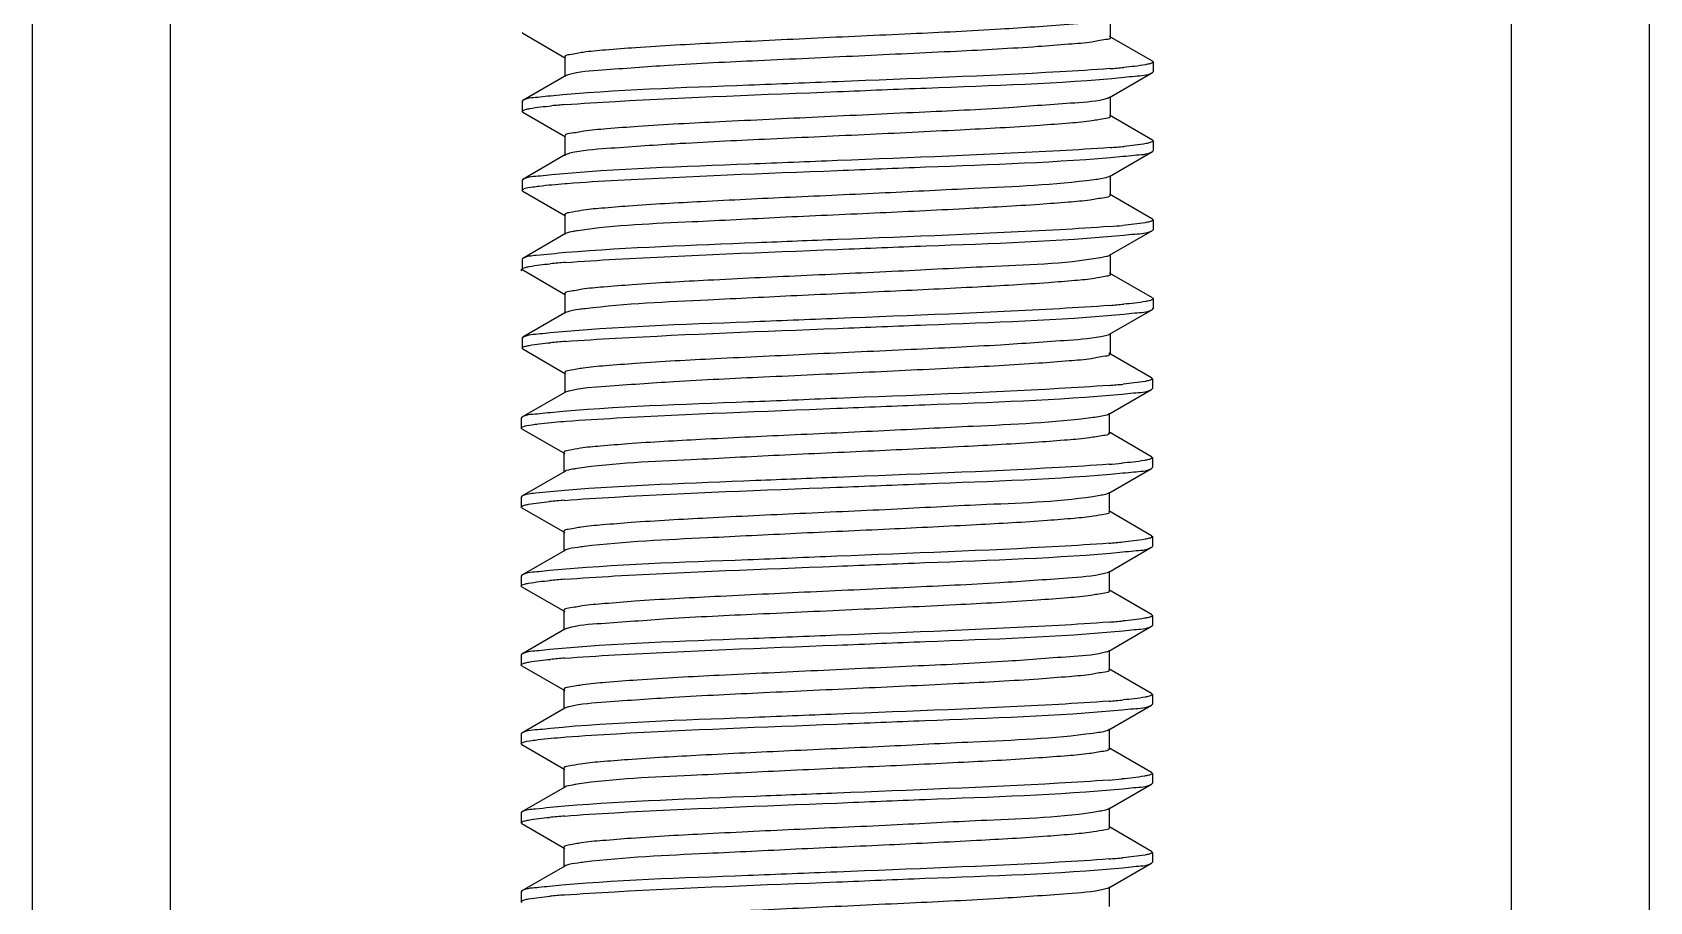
# Model space of a CAD drawing. Extents: x -1396510 to 1250330, y -1892470 to 1623980.
# Drawn here: x -1160499.3 to -1160304.2, y -61836.6 to -61731.7 of the extents above; entities that cross this region are included whole.
import ezdxf

# ---------------------------------------------------------------- set-up
doc = ezdxf.new("R2010")
doc.units = 0
doc.header["$LTSCALE"] = 1000
doc.header["$MEASUREMENT"] = 0

msp = doc.modelspace()

# ---------------------------------------------------------------- linework, layer by layer
at = {"linetype": 'Continuous'}
for p, q in [((-1160499.34, -63130.51), (-1160499.34, -61616.54)), ((-1160304.19, -61890.08), (-1160304.19, -61664.71)), ((-1160482.68, -62918.5), (-1160482.68, -61686.9)), ((-1160320.85, -61890.08), (-1160320.85, -61687.16)), ((-1160369.24, -61732.32), (-1160369.24, -61729.94)), ((-1160440.15, -61731.83), (-1160440.24, -61731.72)), ((-1160440.15, -61731.83), (-1160434.99, -61734.82)), ((-1160364.18, -61735.19), (-1160369.35, -61732.2)), ((-1160435.09, -61734.7), (-1160435.09, -61737.08)), ((-1160364.18, -61735.19), (-1160364.09, -61735.29)), ((-1160364.09, -61735.29), (-1160364.09, -61736.48)), ((-1160434.99, -61736.96), (-1160440.15, -61739.95)), ((-1160369.35, -61739.58), (-1160364.18, -61736.58)), ((-1160364.18, -61736.58), (-1160364.09, -61736.48)), ((-1160440.15, -61739.95), (-1160440.24, -61740.05)), ((-1160440.24, -61740.05), (-1160440.24, -61741.24)), ((-1160369.35, -61739.58), (-1160369.53, -61739.66)), ((-1160369.24, -61741.84), (-1160369.24, -61739.46)), ((-1160440.15, -61741.34), (-1160440.24, -61741.24)), ((-1160440.15, -61741.34), (-1160434.99, -61744.34)), ((-1160364.18, -61744.71), (-1160369.35, -61741.71)), ((-1160435.09, -61744.22), (-1160435.09, -61746.6)), ((-1160364.18, -61744.71), (-1160364.09, -61744.81)), ((-1160364.09, -61744.81), (-1160364.09, -61746)), ((-1160434.99, -61746.47), (-1160440.15, -61749.47)), ((-1160369.35, -61749.1), (-1160364.18, -61746.1)), ((-1160364.18, -61746.1), (-1160364.09, -61746)), ((-1160369.24, -61751.35), (-1160369.24, -61748.97)), ((-1160440.15, -61749.47), (-1160440.24, -61749.57)), ((-1160440.24, -61749.57), (-1160440.24, -61750.76)), ((-1160440.15, -61750.86), (-1160440.24, -61750.76)), ((-1160440.15, -61750.86), (-1160434.99, -61753.86)), ((-1160435.09, -61749.96), (-1160434.82, -61749.94)), ((-1160364.18, -61754.23), (-1160369.35, -61751.23)), ((-1160435.09, -61753.73), (-1160435.09, -61756.11)), ((-1160364.18, -61754.23), (-1160364.09, -61754.33)), ((-1160364.09, -61754.33), (-1160364.09, -61755.52)), ((-1160434.99, -61755.99), (-1160440.15, -61758.99)), ((-1160369.35, -61758.61), (-1160364.18, -61755.62)), ((-1160364.18, -61755.62), (-1160364.09, -61755.52)), ((-1160369.24, -61760.87), (-1160369.24, -61758.49)), ((-1160440.26, -61760.5), (-1160440.35, -61760.4)), ((-1160440.15, -61758.99), (-1160440.24, -61759.09)), ((-1160440.24, -61759.09), (-1160440.24, -61760.28)), ((-1160440.15, -61760.38), (-1160440.24, -61760.28)), ((-1160440.15, -61760.38), (-1160434.99, -61763.37)), ((-1160364.18, -61763.74), (-1160369.35, -61760.75)), ((-1160435.09, -61763.25), (-1160435.09, -61765.63)), ((-1160364.18, -61763.74), (-1160364.09, -61763.85)), ((-1160364.09, -61763.85), (-1160364.09, -61765.04)), ((-1160434.99, -61765.51), (-1160440.15, -61768.5)), ((-1160434.84, -61765.45), (-1160434.99, -61765.51)), ((-1160369.35, -61768.13), (-1160364.18, -61765.14)), ((-1160364.18, -61765.14), (-1160364.09, -61765.04)), ((-1160369.24, -61770.39), (-1160369.24, -61768.01)), ((-1160440.15, -61768.5), (-1160440.24, -61768.61)), ((-1160440.24, -61768.61), (-1160440.24, -61769.8)), ((-1160440.15, -61769.9), (-1160440.24, -61769.8)), ((-1160440.15, -61769.9), (-1160434.99, -61772.89)), ((-1160364.28, -61773.38), (-1160369.45, -61770.39)), ((-1160435.09, -61772.77), (-1160435.09, -61775.15)), ((-1160364.28, -61773.38), (-1160364.19, -61773.49)), ((-1160364.19, -61773.49), (-1160364.19, -61774.68)), ((-1160435.09, -61775.15), (-1160440.26, -61778.14)), ((-1160369.45, -61777.77), (-1160364.28, -61774.78)), ((-1160364.28, -61774.78), (-1160364.19, -61774.68)), ((-1160440.26, -61778.14), (-1160440.35, -61778.25)), ((-1160440.35, -61778.25), (-1160440.35, -61779.44)), ((-1160369.35, -61780.03), (-1160369.35, -61777.65)), ((-1160440.26, -61779.54), (-1160440.35, -61779.44)), ((-1160440.26, -61779.54), (-1160435.09, -61782.53)), ((-1160435.19, -61778.64), (-1160434.92, -61778.62)), ((-1160364.28, -61782.9), (-1160369.45, -61779.91)), ((-1160435.2, -61782.41), (-1160435.2, -61784.79)), ((-1160364.28, -61782.9), (-1160364.19, -61783.01)), ((-1160364.19, -61783.01), (-1160364.19, -61784.2)), ((-1160435.09, -61784.67), (-1160440.26, -61787.66)), ((-1160369.45, -61787.29), (-1160364.28, -61784.3)), ((-1160364.28, -61784.3), (-1160364.19, -61784.2)), ((-1160440.26, -61787.66), (-1160440.35, -61787.77)), ((-1160440.35, -61787.77), (-1160440.35, -61788.96)), ((-1160369.35, -61789.55), (-1160369.35, -61787.17)), ((-1160440.26, -61789.06), (-1160440.35, -61788.96)), ((-1160440.26, -61789.06), (-1160435.09, -61792.05)), ((-1160364.28, -61792.42), (-1160369.45, -61789.43)), ((-1160435.2, -61791.93), (-1160435.2, -61794.31)), ((-1160369.45, -61796.81), (-1160364.28, -61793.82)), ((-1160364.28, -61792.42), (-1160364.19, -61792.53)), ((-1160364.28, -61793.82), (-1160364.19, -61793.72)), ((-1160364.19, -61792.53), (-1160364.19, -61793.72)), ((-1160435.09, -61794.19), (-1160440.26, -61797.18)), ((-1160434.95, -61794.13), (-1160435.09, -61794.19)), ((-1160440.26, -61797.18), (-1160440.35, -61797.29)), ((-1160440.35, -61797.29), (-1160440.35, -61798.48)), ((-1160369.35, -61799.07), (-1160369.35, -61796.69)), ((-1160440.26, -61798.58), (-1160440.35, -61798.48)), ((-1160440.26, -61798.58), (-1160435.09, -61801.57)), ((-1160364.28, -61801.94), (-1160369.45, -61798.95)), ((-1160435.2, -61801.45), (-1160435.2, -61803.83)), ((-1160369.45, -61806.33), (-1160364.28, -61803.34)), ((-1160364.28, -61801.94), (-1160364.19, -61802.05)), ((-1160364.28, -61803.34), (-1160364.19, -61803.24)), ((-1160364.19, -61802.05), (-1160364.19, -61803.24)), ((-1160435.09, -61803.71), (-1160440.26, -61806.7)), ((-1160440.26, -61806.7), (-1160440.35, -61806.81)), ((-1160440.35, -61806.81), (-1160440.35, -61808)), ((-1160369.45, -61806.33), (-1160369.64, -61806.41)), ((-1160369.35, -61808.59), (-1160369.35, -61806.21)), ((-1160440.26, -61808.1), (-1160440.35, -61808)), ((-1160440.26, -61808.1), (-1160435.09, -61811.09)), ((-1160364.28, -61811.46), (-1160369.45, -61808.47)), ((-1160435.2, -61810.97), (-1160435.2, -61813.35)), ((-1160435.09, -61813.23), (-1160440.26, -61816.22)), ((-1160369.45, -61815.85), (-1160364.28, -61812.86)), ((-1160364.28, -61811.46), (-1160364.19, -61811.57)), ((-1160364.28, -61812.86), (-1160364.19, -61812.76)), ((-1160364.19, -61811.57), (-1160364.19, -61812.76)), ((-1160440.26, -61816.22), (-1160440.35, -61816.33)), ((-1160440.35, -61816.33), (-1160440.35, -61817.52)), ((-1160435.19, -61816.72), (-1160434.92, -61816.7)), ((-1160369.35, -61818.11), (-1160369.35, -61815.73)), ((-1160440.26, -61817.62), (-1160440.35, -61817.52)), ((-1160440.26, -61817.62), (-1160435.09, -61820.61)), ((-1160364.28, -61820.98), (-1160369.45, -61817.99)), ((-1160435.2, -61820.49), (-1160435.2, -61822.87)), ((-1160364.28, -61820.98), (-1160364.19, -61821.09)), ((-1160364.19, -61821.09), (-1160364.19, -61822.28)), ((-1160435.09, -61822.75), (-1160440.26, -61825.74)), ((-1160369.45, -61825.37), (-1160364.28, -61822.38)), ((-1160364.28, -61822.38), (-1160364.19, -61822.28)), ((-1160440.26, -61825.74), (-1160440.35, -61825.85)), ((-1160440.35, -61825.85), (-1160440.35, -61827.04)), ((-1160440.26, -61827.14), (-1160440.35, -61827.04)), ((-1160369.35, -61827.63), (-1160369.35, -61825.25)), ((-1160440.26, -61827.14), (-1160435.09, -61830.13)), ((-1160364.28, -61830.5), (-1160369.45, -61827.51)), ((-1160435.2, -61830.01), (-1160435.2, -61832.39)), ((-1160364.28, -61830.5), (-1160364.19, -61830.61)), ((-1160364.19, -61830.61), (-1160364.19, -61831.8)), ((-1160435.09, -61832.27), (-1160440.26, -61835.26)), ((-1160434.95, -61832.2), (-1160435.09, -61832.27)), ((-1160369.45, -61834.89), (-1160364.28, -61831.9)), ((-1160364.28, -61831.9), (-1160364.19, -61831.8)), ((-1160369.35, -61837.15), (-1160369.35, -61834.77)), ((-1160440.26, -61835.26), (-1160440.35, -61835.37)), ((-1160440.35, -61835.37), (-1160440.35, -61836.56)), ((-1160440.26, -61836.66), (-1160440.35, -61836.56))]:
    msp.add_line(p, q, dxfattribs=at)
for centre, radius, start, end in [((-1160377.72, -61628.19), 108.23, 274.4571, 275.3372), ((-1160426.65, -61847.84), 107.73, 94.4567, 95.35), ((-1160370.25, -61737.58), 2.2, 287.9093, 289.044), ((-1160433.29, -61751.27), 5.11, 103.4604, 104.3304), ((-1160377.6, -61639.14), 106.8, 274.4562, 275.3759), ((-1160377.92, -61644.88), 110.59, 274.4593, 275.2731), ((-1160426.93, -61863.6), 104.44, 94.4466, 95.4488), ((-1160377.7, -61656.99), 107.98, 274.4571, 275.3429), ((-1160426.86, -61873.89), 105.21, 94.4523, 95.4224), ((-1160377.71, -61667.82), 106.8, 274.4562, 275.3759), ((-1160433.39, -61779.95), 5.11, 103.4604, 104.3304), ((-1160378.02, -61673.56), 110.59, 274.4593, 275.2731), ((-1160427.03, -61892.28), 104.44, 94.4466, 95.4488), ((-1160377.81, -61685.67), 107.98, 274.4571, 275.3429), ((-1160426.97, -61902.57), 105.21, 94.4523, 95.4224), ((-1160377.83, -61694.94), 108.23, 274.4571, 275.3372), ((-1160426.76, -61914.6), 107.73, 94.4567, 95.35), ((-1160370.36, -61804.33), 2.2, 287.9093, 289.044), ((-1160433.39, -61818.03), 5.11, 103.4604, 104.3304), ((-1160377.71, -61705.9), 106.8, 274.4562, 275.3759), ((-1160378.02, -61711.64), 110.59, 274.4593, 275.2731), ((-1160427.03, -61930.36), 104.44, 94.4466, 95.4488), ((-1160377.81, -61723.75), 107.98, 274.4571, 275.3429), ((-1160426.97, -61940.65), 105.21, 94.4523, 95.4224)]:
    msp.add_arc(centre, radius, start, end, dxfattribs=at)
for points, knots in [([(-1160369.86, -61730.23), (-1160371.31, -61730.58), (-1160375.56, -61730.87), (-1160383.38, -61731.44), (-1160393.73, -61731.92), (-1160405.22, -61732.45), (-1160416.27, -61732.98), (-1160424.61, -61733.42), (-1160429.83, -61733.83), (-1160432.66, -61734.05), (-1160434, -61734.36), (-1160435.09, -61734.49), (-1160435.09, -61734.7)], [0, 0, 0, 0, 0.068576, 0.194029, 0.359725, 0.543506, 0.720761, 0.867753, 0.923531, 0.964877, 0.99049, 1, 1, 1, 1]), ([(-1160369.24, -61732.32), (-1160369.24, -61732.53), (-1160370.36, -61732.66), (-1160371.74, -61732.97), (-1160374.64, -61733.19), (-1160379.98, -61733.61), (-1160388.5, -61734.06), (-1160399.73, -61734.58), (-1160411.32, -61735.13), (-1160421.67, -61735.6), (-1160429.28, -61736.21), (-1160433.38, -61736.45), (-1160434.7, -61736.84)], [0, 0, 0, 0, 0.009703, 0.035887, 0.07813, 0.135078, 0.284815, 0.464601, 0.649729, 0.81476, 0.937049, 1, 1, 1, 1]), ([(-1160364.09, -61735.29), (-1160364.09, -61735.34), (-1160364.27, -61735.45), (-1160364.42, -61735.49), (-1160364.53, -61735.52)], [0, 0, 0, 0, 0.314295, 1, 1, 1, 1]), ([(-1160434.7, -61736.84), (-1160434.75, -61736.86), (-1160434.85, -61736.89), (-1160434.95, -61736.93), (-1160434.99, -61736.96)], [0, 0, 0, 0, 0.569522, 1, 1, 1, 1]), ([(-1160369.31, -61736.09), (-1160371.33, -61736.25), (-1160382.27, -61736.91), (-1160393.23, -61737.32), (-1160402.17, -61737.67)], [0, 0, 0, 0, 0.184553, 1, 1, 1, 1]), ([(-1160402.17, -61738.86), (-1160398.6, -61738.72), (-1160387.08, -61738.23), (-1160375.53, -61737.89), (-1160367.6, -61737.14)], [0, 0, 0, 0, 0.309073, 1, 1, 1, 1]), ([(-1160364.53, -61735.52), (-1160364.69, -61735.56), (-1160365.73, -61735.77), (-1160366.78, -61735.87), (-1160367.65, -61735.95)], [0, 0, 0, 0, 0.163341, 1, 1, 1, 1]), ([(-1160367.6, -61737.14), (-1160367.16, -61737.09), (-1160366.03, -61736.94), (-1160364.8, -61736.94), (-1160364.18, -61736.58)], [0, 0, 0, 0, 0.379133, 1, 1, 1, 1]), ([(-1160402.17, -61737.67), (-1160405.74, -61737.81), (-1160417.29, -61738.31), (-1160428.86, -61738.64), (-1160436.81, -61739.4)], [0, 0, 0, 0, 0.309586, 1, 1, 1, 1]), ([(-1160435.03, -61740.44), (-1160433.01, -61740.28), (-1160422.06, -61739.62), (-1160411.1, -61739.22), (-1160402.17, -61738.86)], [0, 0, 0, 0, 0.184541, 1, 1, 1, 1]), ([(-1160440.24, -61741.24), (-1160440.24, -61741.19), (-1160440.07, -61741.08), (-1160439.93, -61741.04), (-1160439.82, -61741.01)], [0, 0, 0, 0, 0.315177, 1, 1, 1, 1]), ([(-1160436.81, -61739.4), (-1160437.23, -61739.44), (-1160438.34, -61739.6), (-1160439.55, -61739.59), (-1160440.15, -61739.95)], [0, 0, 0, 0, 0.378727, 1, 1, 1, 1]), ([(-1160439.82, -61741.01), (-1160439.66, -61740.97), (-1160438.63, -61740.76), (-1160437.58, -61740.66), (-1160436.7, -61740.58)], [0, 0, 0, 0, 0.16229, 1, 1, 1, 1]), ([(-1160369.58, -61739.67), (-1160370.85, -61740.08), (-1160374.9, -61740.3), (-1160382.44, -61740.93), (-1160392.78, -61741.39), (-1160404.41, -61741.94), (-1160415.7, -61742.47), (-1160424.27, -61742.91), (-1160429.65, -61743.33), (-1160432.58, -61743.56), (-1160433.96, -61743.87), (-1160435.09, -61744), (-1160435.09, -61744.22)], [0, 0, 0, 0, 0.061098, 0.182334, 0.347135, 0.532706, 0.713328, 0.863975, 0.921317, 0.963856, 0.990226, 1, 1, 1, 1]), ([(-1160369.24, -61741.84), (-1160369.24, -61742.04), (-1160370.34, -61742.17), (-1160371.67, -61742.48), (-1160374.51, -61742.7), (-1160379.73, -61743.11), (-1160388.07, -61743.55), (-1160399.12, -61744.08), (-1160410.61, -61744.61), (-1160420.97, -61745.09), (-1160428.78, -61745.66), (-1160433.02, -61745.95), (-1160434.48, -61746.3)], [0, 0, 0, 0, 0.009517, 0.035128, 0.076492, 0.132277, 0.279305, 0.456588, 0.640385, 0.806077, 0.931494, 1, 1, 1, 1]), ([(-1160364.47, -61745.02), (-1160364.63, -61745.07), (-1160365.66, -61745.28), (-1160366.71, -61745.38), (-1160367.6, -61745.47)], [0, 0, 0, 0, 0.159053, 1, 1, 1, 1]), ([(-1160364.09, -61744.81), (-1160364.09, -61744.86), (-1160364.24, -61744.96), (-1160364.37, -61745), (-1160364.47, -61745.02)], [0, 0, 0, 0, 0.319254, 1, 1, 1, 1]), ([(-1160434.55, -61746.32), (-1160434.64, -61746.34), (-1160434.79, -61746.39), (-1160434.93, -61746.44), (-1160434.99, -61746.47)], [0, 0, 0, 0, 0.585672, 1, 1, 1, 1]), ([(-1160369.3, -61745.61), (-1160371.32, -61745.77), (-1160382.27, -61746.43), (-1160393.23, -61746.83), (-1160402.17, -61747.19)], [0, 0, 0, 0, 0.184509, 1, 1, 1, 1]), ([(-1160402.17, -61748.38), (-1160398.63, -61748.24), (-1160387.16, -61747.75), (-1160375.67, -61747.41), (-1160367.75, -61746.67)], [0, 0, 0, 0, 0.307895, 1, 1, 1, 1]), ([(-1160367.75, -61746.67), (-1160367.3, -61746.63), (-1160366.12, -61746.46), (-1160364.83, -61746.48), (-1160364.18, -61746.1)], [0, 0, 0, 0, 0.380051, 1, 1, 1, 1]), ([(-1160436.7, -61748.91), (-1160437.14, -61748.95), (-1160438.28, -61749.11), (-1160439.53, -61749.1), (-1160440.15, -61749.47)], [0, 0, 0, 0, 0.379378, 1, 1, 1, 1]), ([(-1160402.17, -61747.19), (-1160405.72, -61747.33), (-1160417.24, -61747.82), (-1160428.77, -61748.16), (-1160436.7, -61748.91)], [0, 0, 0, 0, 0.308784, 1, 1, 1, 1]), ([(-1160434.82, -61749.94), (-1160432.8, -61749.78), (-1160421.92, -61749.13), (-1160411.03, -61748.73), (-1160402.17, -61748.38)], [0, 0, 0, 0, 0.186017, 1, 1, 1, 1]), ([(-1160440.24, -61750.76), (-1160440.24, -61750.72), (-1160439.8, -61750.4), (-1160439.35, -61750.42), (-1160438.93, -61750.36)], [0, 0, 0, 0, 0.092798, 1, 1, 1, 1]), ([(-1160438.93, -61750.36), (-1160438.69, -61750.32), (-1160437.41, -61750.15), (-1160436.13, -61750.04), (-1160435.09, -61749.96)], [0, 0, 0, 0, 0.190958, 1, 1, 1, 1]), ([(-1160371.23, -61749.5), (-1160376.02, -61750.15), (-1160384.46, -61750.47), (-1160396.68, -61751.12), (-1160407.66, -61751.6), (-1160417.95, -61752.1), (-1160425.61, -61752.52), (-1160430.35, -61752.91), (-1160432.9, -61753.13), (-1160434.12, -61753.41), (-1160435.09, -61753.55), (-1160435.09, -61753.73)], [0, 0, 0, 0, 0.226556, 0.394464, 0.573122, 0.741029, 0.877994, 0.929534, 0.967621, 0.99116, 1, 1, 1, 1]), ([(-1160369.35, -61749.1), (-1160369.42, -61749.14), (-1160370.04, -61749.35), (-1160370.68, -61749.43), (-1160371.23, -61749.5)], [0, 0, 0, 0, 0.140461, 1, 1, 1, 1]), ([(-1160369.27, -61751.41), (-1160369.43, -61751.61), (-1160370.36, -61751.71), (-1160371.96, -61752.02), (-1160374.61, -61752.23), (-1160379.63, -61752.62), (-1160387.44, -61753.04), (-1160397.89, -61753.55), (-1160408.86, -61754.02), (-1160420.79, -61754.68), (-1160428.96, -61754.96), (-1160433.52, -61755.64)], [0, 0, 0, 0, 0.011937, 0.038615, 0.07957, 0.133598, 0.274096, 0.443272, 0.620779, 0.785256, 1, 1, 1, 1]), ([(-1160369.24, -61751.35), (-1160369.24, -61751.36), (-1160369.25, -61751.39), (-1160369.26, -61751.4), (-1160369.27, -61751.41)], [0, 0, 0, 0, 0.463467, 1, 1, 1, 1]), ([(-1160364.54, -61754.56), (-1160364.71, -61754.61), (-1160365.77, -61754.81), (-1160366.85, -61754.92), (-1160367.75, -61755)], [0, 0, 0, 0, 0.163149, 1, 1, 1, 1]), ([(-1160364.09, -61754.33), (-1160364.09, -61754.38), (-1160364.27, -61754.49), (-1160364.42, -61754.53), (-1160364.54, -61754.56)], [0, 0, 0, 0, 0.312916, 1, 1, 1, 1]), ([(-1160433.52, -61755.64), (-1160433.7, -61755.67), (-1160434.19, -61755.76), (-1160434.71, -61755.83), (-1160434.99, -61755.99)], [0, 0, 0, 0, 0.353551, 1, 1, 1, 1]), ([(-1160402.17, -61756.71), (-1160405.43, -61756.84), (-1160416.36, -61757.29), (-1160427.31, -61757.68), (-1160434.98, -61758.28)], [0, 0, 0, 0, 0.297814, 1, 1, 1, 1]), ([(-1160369.32, -61755.13), (-1160371.34, -61755.29), (-1160382.28, -61755.95), (-1160393.24, -61756.35), (-1160402.17, -61756.71)], [0, 0, 0, 0, 0.184619, 1, 1, 1, 1]), ([(-1160402.17, -61757.9), (-1160398.61, -61757.76), (-1160387.1, -61757.27), (-1160375.58, -61756.93), (-1160367.65, -61756.18)], [0, 0, 0, 0, 0.308711, 1, 1, 1, 1]), ([(-1160367.65, -61756.18), (-1160367.2, -61756.14), (-1160366.06, -61755.98), (-1160364.81, -61755.99), (-1160364.18, -61755.62)], [0, 0, 0, 0, 0.379419, 1, 1, 1, 1]), ([(-1160434.98, -61758.28), (-1160436.16, -61758.38), (-1160437.85, -61758.61), (-1160439.68, -61758.71), (-1160440.15, -61758.99)], [0, 0, 0, 0, 0.683777, 1, 1, 1, 1]), ([(-1160435.03, -61759.48), (-1160433.01, -61759.32), (-1160422.06, -61758.66), (-1160411.1, -61758.25), (-1160402.17, -61757.9)], [0, 0, 0, 0, 0.184504, 1, 1, 1, 1]), ([(-1160369.35, -61758.61), (-1160369.47, -61758.69), (-1160369.84, -61758.79), (-1160370.21, -61758.87), (-1160370.45, -61758.91)], [0, 0, 0, 0, 0.374139, 1, 1, 1, 1]), ([(-1160440.35, -61760.4), (-1160440.35, -61760.38), (-1160440.31, -61760.32), (-1160440.26, -61760.3), (-1160440.23, -61760.28)], [0, 0, 0, 0, 0.384576, 1, 1, 1, 1]), ([(-1160440.24, -61760.28), (-1160440.24, -61760.23), (-1160440.09, -61760.13), (-1160439.96, -61760.09), (-1160439.86, -61760.06)], [0, 0, 0, 0, 0.319044, 1, 1, 1, 1]), ([(-1160439.86, -61760.06), (-1160439.7, -61760.02), (-1160438.71, -61759.81), (-1160437.69, -61759.72), (-1160436.85, -61759.63)], [0, 0, 0, 0, 0.160861, 1, 1, 1, 1]), ([(-1160370.45, -61758.91), (-1160374.94, -61759.68), (-1160383.14, -61759.89), (-1160395.19, -61760.58), (-1160406.44, -61761.06), (-1160417.11, -61761.58), (-1160425.11, -61762.01), (-1160430.09, -61762.41), (-1160432.79, -61762.63), (-1160434.06, -61762.92), (-1160435.09, -61763.06), (-1160435.09, -61763.25)], [0, 0, 0, 0, 0.210773, 0.377666, 0.558838, 0.731273, 0.873076, 0.926648, 0.966309, 0.990838, 1, 1, 1, 1]), ([(-1160369.24, -61760.87), (-1160369.24, -61761.06), (-1160370.19, -61761.2), (-1160371.37, -61761.47), (-1160373.86, -61761.69), (-1160378.48, -61762.07), (-1160385.97, -61762.48), (-1160396.06, -61762.98), (-1160406.91, -61763.46), (-1160419.18, -61764.09), (-1160427.72, -61764.45), (-1160432.65, -61765.05)], [0, 0, 0, 0, 0.008683, 0.031763, 0.069103, 0.119686, 0.254361, 0.420111, 0.597552, 0.765912, 1, 1, 1, 1]), ([(-1160364.48, -61764.07), (-1160364.64, -61764.11), (-1160365.69, -61764.32), (-1160366.75, -61764.42), (-1160367.65, -61764.51)], [0, 0, 0, 0, 0.159502, 1, 1, 1, 1]), ([(-1160364.09, -61763.85), (-1160364.09, -61763.9), (-1160364.25, -61764), (-1160364.38, -61764.04), (-1160364.48, -61764.07)], [0, 0, 0, 0, 0.318137, 1, 1, 1, 1]), ([(-1160402.17, -61766.23), (-1160405.75, -61766.37), (-1160417.31, -61766.87), (-1160428.9, -61767.2), (-1160436.85, -61767.96)], [0, 0, 0, 0, 0.309919, 1, 1, 1, 1]), ([(-1160432.65, -61765.05), (-1160432.9, -61765.08), (-1160433.63, -61765.18), (-1160434.38, -61765.28), (-1160434.84, -61765.45)], [0, 0, 0, 0, 0.341642, 1, 1, 1, 1]), ([(-1160369.31, -61764.65), (-1160371.33, -61764.81), (-1160382.27, -61765.47), (-1160393.23, -61765.87), (-1160402.17, -61766.23)], [0, 0, 0, 0, 0.184538, 1, 1, 1, 1]), ([(-1160402.17, -61767.42), (-1160398.61, -61767.28), (-1160387.11, -61766.79), (-1160375.58, -61766.45), (-1160367.65, -61765.7)], [0, 0, 0, 0, 0.308641, 1, 1, 1, 1]), ([(-1160367.65, -61765.7), (-1160367.21, -61765.66), (-1160366.06, -61765.5), (-1160364.81, -61765.51), (-1160364.18, -61765.14)], [0, 0, 0, 0, 0.379512, 1, 1, 1, 1]), ([(-1160436.85, -61767.96), (-1160437.27, -61768), (-1160438.36, -61768.16), (-1160439.55, -61768.16), (-1160440.15, -61768.5)], [0, 0, 0, 0, 0.378482, 1, 1, 1, 1]), ([(-1160369.86, -61768.31), (-1160371.31, -61768.66), (-1160375.56, -61768.95), (-1160383.38, -61769.52), (-1160393.73, -61770), (-1160405.22, -61770.53), (-1160416.27, -61771.06), (-1160424.61, -61771.49), (-1160429.83, -61771.91), (-1160432.66, -61772.13), (-1160434, -61772.43), (-1160435.09, -61772.57), (-1160435.09, -61772.77)], [0, 0, 0, 0, 0.068576, 0.194029, 0.359725, 0.543506, 0.720761, 0.867753, 0.923531, 0.964877, 0.99049, 1, 1, 1, 1]), ([(-1160435.03, -61769), (-1160433.01, -61768.84), (-1160422.07, -61768.18), (-1160411.1, -61767.77), (-1160402.17, -61767.42)], [0, 0, 0, 0, 0.184493, 1, 1, 1, 1]), ([(-1160369.35, -61768.13), (-1160369.41, -61768.17), (-1160369.58, -61768.24), (-1160369.75, -61768.28), (-1160369.86, -61768.31)], [0, 0, 0, 0, 0.406881, 1, 1, 1, 1]), ([(-1160440.24, -61769.8), (-1160440.24, -61769.75), (-1160440.09, -61769.64), (-1160439.95, -61769.61), (-1160439.85, -61769.58)], [0, 0, 0, 0, 0.318595, 1, 1, 1, 1]), ([(-1160439.85, -61769.58), (-1160439.7, -61769.54), (-1160438.69, -61769.33), (-1160437.67, -61769.23), (-1160436.81, -61769.15)], [0, 0, 0, 0, 0.160696, 1, 1, 1, 1]), ([(-1160369.35, -61770.51), (-1160369.35, -61770.72), (-1160370.44, -61770.85), (-1160371.78, -61771.16), (-1160374.61, -61771.38), (-1160379.83, -61771.79), (-1160388.18, -61772.23), (-1160399.23, -61772.76), (-1160410.71, -61773.29), (-1160421.07, -61773.77), (-1160428.88, -61774.34), (-1160433.13, -61774.63), (-1160434.58, -61774.98)], [0, 0, 0, 0, 0.009517, 0.035128, 0.076492, 0.132277, 0.279305, 0.456588, 0.640385, 0.806077, 0.931494, 1, 1, 1, 1]), ([(-1160369.41, -61774.29), (-1160371.43, -61774.45), (-1160382.37, -61775.11), (-1160393.33, -61775.51), (-1160402.27, -61775.87)], [0, 0, 0, 0, 0.184509, 1, 1, 1, 1]), ([(-1160364.57, -61773.7), (-1160364.73, -61773.75), (-1160365.77, -61773.96), (-1160366.82, -61774.06), (-1160367.7, -61774.14)], [0, 0, 0, 0, 0.159053, 1, 1, 1, 1]), ([(-1160364.19, -61773.49), (-1160364.19, -61773.54), (-1160364.35, -61773.64), (-1160364.48, -61773.68), (-1160364.57, -61773.7)], [0, 0, 0, 0, 0.319254, 1, 1, 1, 1]), ([(-1160402.27, -61775.87), (-1160405.83, -61776.01), (-1160417.34, -61776.5), (-1160428.87, -61776.84), (-1160436.8, -61777.59)], [0, 0, 0, 0, 0.308784, 1, 1, 1, 1]), ([(-1160434.66, -61775), (-1160434.74, -61775.02), (-1160434.89, -61775.06), (-1160435.04, -61775.12), (-1160435.09, -61775.15)], [0, 0, 0, 0, 0.585672, 1, 1, 1, 1]), ([(-1160402.27, -61777.06), (-1160398.74, -61776.92), (-1160387.26, -61776.43), (-1160375.77, -61776.08), (-1160367.86, -61775.35)], [0, 0, 0, 0, 0.307895, 1, 1, 1, 1]), ([(-1160367.86, -61775.35), (-1160367.4, -61775.31), (-1160366.22, -61775.14), (-1160364.93, -61775.16), (-1160364.28, -61774.78)], [0, 0, 0, 0, 0.380051, 1, 1, 1, 1]), ([(-1160436.8, -61777.59), (-1160437.24, -61777.63), (-1160438.38, -61777.79), (-1160439.63, -61777.78), (-1160440.26, -61778.14)], [0, 0, 0, 0, 0.379378, 1, 1, 1, 1]), ([(-1160371.33, -61778.18), (-1160376.13, -61778.83), (-1160384.56, -61779.15), (-1160396.78, -61779.8), (-1160407.77, -61780.28), (-1160418.06, -61780.78), (-1160425.71, -61781.2), (-1160430.45, -61781.59), (-1160433.01, -61781.81), (-1160434.22, -61782.08), (-1160435.2, -61782.22), (-1160435.2, -61782.41)], [0, 0, 0, 0, 0.226556, 0.394464, 0.573122, 0.741029, 0.877994, 0.929534, 0.967621, 0.99116, 1, 1, 1, 1]), ([(-1160434.92, -61778.62), (-1160432.9, -61778.46), (-1160422.02, -61777.81), (-1160411.13, -61777.41), (-1160402.27, -61777.06)], [0, 0, 0, 0, 0.186017, 1, 1, 1, 1]), ([(-1160369.45, -61777.77), (-1160369.53, -61777.82), (-1160370.14, -61778.03), (-1160370.78, -61778.11), (-1160371.33, -61778.18)], [0, 0, 0, 0, 0.140461, 1, 1, 1, 1]), ([(-1160440.35, -61779.44), (-1160440.35, -61779.4), (-1160439.9, -61779.08), (-1160439.45, -61779.1), (-1160439.04, -61779.04)], [0, 0, 0, 0, 0.092798, 1, 1, 1, 1]), ([(-1160439.04, -61779.04), (-1160438.79, -61779), (-1160437.52, -61778.83), (-1160436.23, -61778.72), (-1160435.19, -61778.64)], [0, 0, 0, 0, 0.190958, 1, 1, 1, 1]), ([(-1160369.37, -61780.09), (-1160369.54, -61780.29), (-1160370.46, -61780.39), (-1160372.06, -61780.7), (-1160374.71, -61780.91), (-1160379.73, -61781.3), (-1160387.55, -61781.72), (-1160397.99, -61782.23), (-1160408.97, -61782.7), (-1160420.9, -61783.36), (-1160429.06, -61783.64), (-1160433.62, -61784.32)], [0, 0, 0, 0, 0.011937, 0.038615, 0.07957, 0.133598, 0.274096, 0.443272, 0.620779, 0.785256, 1, 1, 1, 1]), ([(-1160369.35, -61780.03), (-1160369.35, -61780.04), (-1160369.35, -61780.07), (-1160369.36, -61780.08), (-1160369.37, -61780.09)], [0, 0, 0, 0, 0.463467, 1, 1, 1, 1]), ([(-1160369.42, -61783.81), (-1160371.44, -61783.97), (-1160382.38, -61784.63), (-1160393.34, -61785.03), (-1160402.27, -61785.39)], [0, 0, 0, 0, 0.184619, 1, 1, 1, 1]), ([(-1160364.64, -61783.24), (-1160364.81, -61783.29), (-1160365.88, -61783.49), (-1160366.96, -61783.59), (-1160367.86, -61783.68)], [0, 0, 0, 0, 0.163149, 1, 1, 1, 1]), ([(-1160364.19, -61783.01), (-1160364.19, -61783.06), (-1160364.38, -61783.17), (-1160364.53, -61783.21), (-1160364.64, -61783.24)], [0, 0, 0, 0, 0.312916, 1, 1, 1, 1]), ([(-1160433.62, -61784.32), (-1160433.8, -61784.35), (-1160434.29, -61784.44), (-1160434.81, -61784.51), (-1160435.09, -61784.67)], [0, 0, 0, 0, 0.353551, 1, 1, 1, 1]), ([(-1160402.27, -61785.39), (-1160405.53, -61785.52), (-1160416.47, -61785.97), (-1160427.41, -61786.36), (-1160435.08, -61786.96)], [0, 0, 0, 0, 0.297814, 1, 1, 1, 1]), ([(-1160402.27, -61786.58), (-1160398.72, -61786.44), (-1160387.21, -61785.95), (-1160375.68, -61785.61), (-1160367.75, -61784.86)], [0, 0, 0, 0, 0.308711, 1, 1, 1, 1]), ([(-1160367.75, -61784.86), (-1160367.31, -61784.82), (-1160366.16, -61784.66), (-1160364.91, -61784.67), (-1160364.28, -61784.3)], [0, 0, 0, 0, 0.379419, 1, 1, 1, 1]), ([(-1160435.08, -61786.96), (-1160436.27, -61787.05), (-1160437.96, -61787.29), (-1160439.78, -61787.39), (-1160440.26, -61787.66)], [0, 0, 0, 0, 0.683777, 1, 1, 1, 1]), ([(-1160370.55, -61787.58), (-1160375.04, -61788.36), (-1160383.24, -61788.57), (-1160395.29, -61789.26), (-1160406.55, -61789.74), (-1160417.22, -61790.26), (-1160425.22, -61790.69), (-1160430.2, -61791.09), (-1160432.89, -61791.31), (-1160434.16, -61791.6), (-1160435.2, -61791.73), (-1160435.2, -61791.93)], [0, 0, 0, 0, 0.210773, 0.377666, 0.558838, 0.731273, 0.873076, 0.926648, 0.966309, 0.990838, 1, 1, 1, 1]), ([(-1160435.13, -61788.16), (-1160433.11, -61788), (-1160422.17, -61787.33), (-1160411.21, -61786.93), (-1160402.27, -61786.58)], [0, 0, 0, 0, 0.184504, 1, 1, 1, 1]), ([(-1160369.45, -61787.29), (-1160369.57, -61787.36), (-1160369.95, -61787.47), (-1160370.32, -61787.54), (-1160370.55, -61787.58)], [0, 0, 0, 0, 0.374139, 1, 1, 1, 1]), ([(-1160440.35, -61788.96), (-1160440.35, -61788.91), (-1160440.19, -61788.8), (-1160440.06, -61788.77), (-1160439.96, -61788.74)], [0, 0, 0, 0, 0.319044, 1, 1, 1, 1]), ([(-1160439.96, -61788.74), (-1160439.8, -61788.7), (-1160438.81, -61788.49), (-1160437.8, -61788.39), (-1160436.95, -61788.31)], [0, 0, 0, 0, 0.160861, 1, 1, 1, 1]), ([(-1160369.35, -61789.55), (-1160369.35, -61789.74), (-1160370.29, -61789.88), (-1160371.48, -61790.15), (-1160373.96, -61790.37), (-1160378.59, -61790.75), (-1160386.07, -61791.16), (-1160396.17, -61791.66), (-1160407.01, -61792.14), (-1160419.28, -61792.77), (-1160427.82, -61793.13), (-1160432.75, -61793.73)], [0, 0, 0, 0, 0.008683, 0.031763, 0.069103, 0.119686, 0.254361, 0.420111, 0.597552, 0.765912, 1, 1, 1, 1]), ([(-1160432.75, -61793.73), (-1160433, -61793.76), (-1160433.74, -61793.86), (-1160434.49, -61793.95), (-1160434.95, -61794.13)], [0, 0, 0, 0, 0.341642, 1, 1, 1, 1]), ([(-1160369.41, -61793.33), (-1160371.43, -61793.49), (-1160382.38, -61794.15), (-1160393.34, -61794.55), (-1160402.27, -61794.91)], [0, 0, 0, 0, 0.184538, 1, 1, 1, 1]), ([(-1160367.76, -61794.38), (-1160367.31, -61794.34), (-1160366.17, -61794.18), (-1160364.91, -61794.19), (-1160364.28, -61793.82)], [0, 0, 0, 0, 0.379512, 1, 1, 1, 1]), ([(-1160364.58, -61792.74), (-1160364.75, -61792.79), (-1160365.79, -61793), (-1160366.86, -61793.1), (-1160367.75, -61793.19)], [0, 0, 0, 0, 0.159502, 1, 1, 1, 1]), ([(-1160364.19, -61792.53), (-1160364.19, -61792.58), (-1160364.35, -61792.68), (-1160364.48, -61792.72), (-1160364.58, -61792.74)], [0, 0, 0, 0, 0.318137, 1, 1, 1, 1]), ([(-1160402.27, -61794.91), (-1160405.86, -61795.05), (-1160417.42, -61795.55), (-1160429, -61795.88), (-1160436.95, -61796.64)], [0, 0, 0, 0, 0.309919, 1, 1, 1, 1]), ([(-1160402.27, -61796.1), (-1160398.72, -61795.96), (-1160387.21, -61795.47), (-1160375.69, -61795.13), (-1160367.76, -61794.38)], [0, 0, 0, 0, 0.308641, 1, 1, 1, 1]), ([(-1160436.95, -61796.64), (-1160437.37, -61796.68), (-1160438.46, -61796.84), (-1160439.66, -61796.83), (-1160440.26, -61797.18)], [0, 0, 0, 0, 0.378482, 1, 1, 1, 1]), ([(-1160369.96, -61796.99), (-1160371.42, -61797.33), (-1160375.67, -61797.63), (-1160383.48, -61798.2), (-1160393.84, -61798.68), (-1160405.32, -61799.21), (-1160416.37, -61799.73), (-1160424.71, -61800.17), (-1160429.93, -61800.59), (-1160432.77, -61800.81), (-1160434.1, -61801.11), (-1160435.2, -61801.24), (-1160435.2, -61801.45)], [0, 0, 0, 0, 0.068576, 0.194029, 0.359725, 0.543506, 0.720761, 0.867753, 0.923531, 0.964877, 0.99049, 1, 1, 1, 1]), ([(-1160435.14, -61797.68), (-1160433.12, -61797.52), (-1160422.17, -61796.85), (-1160411.21, -61796.45), (-1160402.27, -61796.1)], [0, 0, 0, 0, 0.184493, 1, 1, 1, 1]), ([(-1160369.45, -61796.81), (-1160369.51, -61796.85), (-1160369.68, -61796.91), (-1160369.86, -61796.96), (-1160369.96, -61796.99)], [0, 0, 0, 0, 0.406881, 1, 1, 1, 1]), ([(-1160440.35, -61798.48), (-1160440.35, -61798.43), (-1160440.19, -61798.32), (-1160440.06, -61798.29), (-1160439.96, -61798.26)], [0, 0, 0, 0, 0.318595, 1, 1, 1, 1]), ([(-1160439.96, -61798.26), (-1160439.8, -61798.22), (-1160438.79, -61798.01), (-1160437.77, -61797.91), (-1160436.91, -61797.83)], [0, 0, 0, 0, 0.160696, 1, 1, 1, 1]), ([(-1160369.35, -61799.07), (-1160369.35, -61799.28), (-1160370.47, -61799.41), (-1160371.84, -61799.72), (-1160374.75, -61799.95), (-1160380.09, -61800.37), (-1160388.6, -61800.81), (-1160399.83, -61801.34), (-1160411.42, -61801.88), (-1160421.77, -61802.35), (-1160429.39, -61802.97), (-1160433.48, -61803.2), (-1160434.8, -61803.6)], [0, 0, 0, 0, 0.009703, 0.035887, 0.07813, 0.135078, 0.284815, 0.464601, 0.649729, 0.81476, 0.937049, 1, 1, 1, 1]), ([(-1160434.8, -61803.6), (-1160434.86, -61803.61), (-1160434.96, -61803.65), (-1160435.05, -61803.69), (-1160435.09, -61803.71)], [0, 0, 0, 0, 0.569522, 1, 1, 1, 1]), ([(-1160369.41, -61802.85), (-1160371.43, -61803.01), (-1160382.38, -61803.67), (-1160393.34, -61804.07), (-1160402.27, -61804.43)], [0, 0, 0, 0, 0.184553, 1, 1, 1, 1]), ([(-1160364.63, -61802.28), (-1160364.8, -61802.32), (-1160365.83, -61802.53), (-1160366.88, -61802.63), (-1160367.76, -61802.71)], [0, 0, 0, 0, 0.163341, 1, 1, 1, 1]), ([(-1160367.7, -61803.89), (-1160367.26, -61803.85), (-1160366.14, -61803.69), (-1160364.9, -61803.7), (-1160364.28, -61803.34)], [0, 0, 0, 0, 0.379133, 1, 1, 1, 1]), ([(-1160364.19, -61802.05), (-1160364.19, -61802.1), (-1160364.37, -61802.21), (-1160364.52, -61802.25), (-1160364.63, -61802.28)], [0, 0, 0, 0, 0.314295, 1, 1, 1, 1]), ([(-1160402.27, -61804.43), (-1160405.85, -61804.57), (-1160417.4, -61805.06), (-1160428.97, -61805.4), (-1160436.91, -61806.16)], [0, 0, 0, 0, 0.309586, 1, 1, 1, 1]), ([(-1160402.27, -61805.62), (-1160398.71, -61805.48), (-1160387.18, -61804.98), (-1160375.64, -61804.65), (-1160367.7, -61803.89)], [0, 0, 0, 0, 0.309073, 1, 1, 1, 1]), ([(-1160436.91, -61806.16), (-1160437.34, -61806.2), (-1160438.44, -61806.36), (-1160439.65, -61806.35), (-1160440.26, -61806.7)], [0, 0, 0, 0, 0.378727, 1, 1, 1, 1]), ([(-1160439.93, -61807.77), (-1160439.76, -61807.73), (-1160438.73, -61807.52), (-1160437.68, -61807.42), (-1160436.8, -61807.34)], [0, 0, 0, 0, 0.16229, 1, 1, 1, 1]), ([(-1160369.68, -61806.43), (-1160370.95, -61806.84), (-1160375, -61807.05), (-1160382.54, -61807.69), (-1160392.89, -61808.15), (-1160404.51, -61808.7), (-1160415.8, -61809.23), (-1160424.37, -61809.67), (-1160429.75, -61810.09), (-1160432.68, -61810.32), (-1160434.06, -61810.63), (-1160435.19, -61810.76), (-1160435.2, -61810.97)], [0, 0, 0, 0, 0.061098, 0.182334, 0.347135, 0.532706, 0.713328, 0.863975, 0.921317, 0.963856, 0.990226, 1, 1, 1, 1]), ([(-1160435.13, -61807.19), (-1160433.11, -61807.04), (-1160422.17, -61806.37), (-1160411.21, -61805.97), (-1160402.27, -61805.62)], [0, 0, 0, 0, 0.184541, 1, 1, 1, 1]), ([(-1160440.35, -61808), (-1160440.35, -61807.95), (-1160440.18, -61807.84), (-1160440.03, -61807.8), (-1160439.93, -61807.77)], [0, 0, 0, 0, 0.315177, 1, 1, 1, 1]), ([(-1160369.35, -61808.59), (-1160369.35, -61808.8), (-1160370.44, -61808.93), (-1160371.78, -61809.23), (-1160374.61, -61809.46), (-1160379.83, -61809.87), (-1160388.18, -61810.31), (-1160399.23, -61810.83), (-1160410.71, -61811.36), (-1160421.07, -61811.85), (-1160428.88, -61812.41), (-1160433.13, -61812.71), (-1160434.58, -61813.06)], [0, 0, 0, 0, 0.009517, 0.035128, 0.076492, 0.132277, 0.279305, 0.456588, 0.640385, 0.806077, 0.931494, 1, 1, 1, 1]), ([(-1160434.66, -61813.08), (-1160434.74, -61813.1), (-1160434.89, -61813.14), (-1160435.04, -61813.2), (-1160435.09, -61813.23)], [0, 0, 0, 0, 0.585672, 1, 1, 1, 1]), ([(-1160369.41, -61812.37), (-1160371.43, -61812.53), (-1160382.37, -61813.19), (-1160393.33, -61813.59), (-1160402.27, -61813.95)], [0, 0, 0, 0, 0.184509, 1, 1, 1, 1]), ([(-1160367.86, -61813.43), (-1160367.4, -61813.38), (-1160366.22, -61813.22), (-1160364.93, -61813.24), (-1160364.28, -61812.86)], [0, 0, 0, 0, 0.380051, 1, 1, 1, 1]), ([(-1160364.57, -61811.78), (-1160364.73, -61811.83), (-1160365.77, -61812.04), (-1160366.82, -61812.14), (-1160367.7, -61812.22)], [0, 0, 0, 0, 0.159053, 1, 1, 1, 1]), ([(-1160364.19, -61811.57), (-1160364.19, -61811.61), (-1160364.35, -61811.72), (-1160364.48, -61811.75), (-1160364.57, -61811.78)], [0, 0, 0, 0, 0.319254, 1, 1, 1, 1]), ([(-1160402.27, -61813.95), (-1160405.83, -61814.09), (-1160417.34, -61814.58), (-1160428.87, -61814.92), (-1160436.8, -61815.67)], [0, 0, 0, 0, 0.308784, 1, 1, 1, 1]), ([(-1160434.92, -61816.7), (-1160432.9, -61816.54), (-1160422.02, -61815.89), (-1160411.13, -61815.49), (-1160402.27, -61815.14)], [0, 0, 0, 0, 0.186017, 1, 1, 1, 1]), ([(-1160402.27, -61815.14), (-1160398.74, -61815), (-1160387.26, -61814.51), (-1160375.77, -61814.16), (-1160367.86, -61813.43)], [0, 0, 0, 0, 0.307895, 1, 1, 1, 1]), ([(-1160440.35, -61817.52), (-1160440.35, -61817.47), (-1160439.9, -61817.15), (-1160439.45, -61817.18), (-1160439.04, -61817.12)], [0, 0, 0, 0, 0.092798, 1, 1, 1, 1]), ([(-1160436.8, -61815.67), (-1160437.24, -61815.71), (-1160438.38, -61815.87), (-1160439.63, -61815.86), (-1160440.26, -61816.22)], [0, 0, 0, 0, 0.379378, 1, 1, 1, 1]), ([(-1160439.04, -61817.12), (-1160438.79, -61817.08), (-1160437.52, -61816.91), (-1160436.23, -61816.8), (-1160435.19, -61816.72)], [0, 0, 0, 0, 0.190958, 1, 1, 1, 1]), ([(-1160371.33, -61816.26), (-1160376.13, -61816.91), (-1160384.56, -61817.23), (-1160396.78, -61817.87), (-1160407.77, -61818.36), (-1160418.06, -61818.86), (-1160425.71, -61819.28), (-1160430.45, -61819.67), (-1160433.01, -61819.89), (-1160434.22, -61820.16), (-1160435.2, -61820.3), (-1160435.2, -61820.49)], [0, 0, 0, 0, 0.226556, 0.394464, 0.573122, 0.741029, 0.877994, 0.929534, 0.967621, 0.99116, 1, 1, 1, 1]), ([(-1160369.45, -61815.85), (-1160369.53, -61815.9), (-1160370.14, -61816.11), (-1160370.78, -61816.19), (-1160371.33, -61816.26)], [0, 0, 0, 0, 0.140461, 1, 1, 1, 1]), ([(-1160369.37, -61818.17), (-1160369.54, -61818.37), (-1160370.46, -61818.47), (-1160372.06, -61818.78), (-1160374.71, -61818.99), (-1160379.73, -61819.38), (-1160387.55, -61819.8), (-1160397.99, -61820.3), (-1160408.97, -61820.78), (-1160420.9, -61821.43), (-1160429.06, -61821.71), (-1160433.62, -61822.4)], [0, 0, 0, 0, 0.011937, 0.038615, 0.07957, 0.133598, 0.274096, 0.443272, 0.620779, 0.785256, 1, 1, 1, 1]), ([(-1160369.35, -61818.11), (-1160369.35, -61818.12), (-1160369.35, -61818.14), (-1160369.36, -61818.16), (-1160369.37, -61818.17)], [0, 0, 0, 0, 0.463467, 1, 1, 1, 1]), ([(-1160364.19, -61821.09), (-1160364.19, -61821.14), (-1160364.38, -61821.25), (-1160364.53, -61821.29), (-1160364.64, -61821.32)], [0, 0, 0, 0, 0.312916, 1, 1, 1, 1]), ([(-1160433.62, -61822.4), (-1160433.8, -61822.43), (-1160434.29, -61822.52), (-1160434.81, -61822.59), (-1160435.09, -61822.75)], [0, 0, 0, 0, 0.353551, 1, 1, 1, 1]), ([(-1160369.42, -61821.89), (-1160371.44, -61822.05), (-1160382.38, -61822.71), (-1160393.34, -61823.11), (-1160402.27, -61823.47)], [0, 0, 0, 0, 0.184619, 1, 1, 1, 1]), ([(-1160402.27, -61824.66), (-1160398.72, -61824.51), (-1160387.21, -61824.02), (-1160375.68, -61823.68), (-1160367.75, -61822.94)], [0, 0, 0, 0, 0.308711, 1, 1, 1, 1]), ([(-1160364.64, -61821.32), (-1160364.81, -61821.36), (-1160365.88, -61821.57), (-1160366.96, -61821.67), (-1160367.86, -61821.76)], [0, 0, 0, 0, 0.163149, 1, 1, 1, 1]), ([(-1160367.75, -61822.94), (-1160367.31, -61822.89), (-1160366.16, -61822.73), (-1160364.91, -61822.75), (-1160364.28, -61822.38)], [0, 0, 0, 0, 0.379419, 1, 1, 1, 1]), ([(-1160435.08, -61825.04), (-1160436.27, -61825.13), (-1160437.96, -61825.37), (-1160439.78, -61825.47), (-1160440.26, -61825.74)], [0, 0, 0, 0, 0.683777, 1, 1, 1, 1]), ([(-1160435.13, -61826.23), (-1160433.11, -61826.07), (-1160422.17, -61825.41), (-1160411.21, -61825.01), (-1160402.27, -61824.66)], [0, 0, 0, 0, 0.184504, 1, 1, 1, 1]), ([(-1160402.27, -61823.47), (-1160405.53, -61823.6), (-1160416.47, -61824.05), (-1160427.41, -61824.44), (-1160435.08, -61825.04)], [0, 0, 0, 0, 0.297814, 1, 1, 1, 1]), ([(-1160440.35, -61827.04), (-1160440.35, -61826.99), (-1160440.19, -61826.88), (-1160440.06, -61826.85), (-1160439.96, -61826.82)], [0, 0, 0, 0, 0.319044, 1, 1, 1, 1]), ([(-1160439.96, -61826.82), (-1160439.8, -61826.78), (-1160438.81, -61826.57), (-1160437.8, -61826.47), (-1160436.95, -61826.39)], [0, 0, 0, 0, 0.160861, 1, 1, 1, 1]), ([(-1160370.55, -61825.66), (-1160375.04, -61826.43), (-1160383.24, -61826.65), (-1160395.29, -61827.34), (-1160406.55, -61827.82), (-1160417.22, -61828.34), (-1160425.22, -61828.77), (-1160430.2, -61829.17), (-1160432.89, -61829.39), (-1160434.16, -61829.68), (-1160435.2, -61829.81), (-1160435.2, -61830.01)], [0, 0, 0, 0, 0.210773, 0.377666, 0.558838, 0.731273, 0.873076, 0.926648, 0.966309, 0.990838, 1, 1, 1, 1]), ([(-1160369.45, -61825.37), (-1160369.57, -61825.44), (-1160369.95, -61825.55), (-1160370.32, -61825.62), (-1160370.55, -61825.66)], [0, 0, 0, 0, 0.374139, 1, 1, 1, 1]), ([(-1160369.35, -61827.63), (-1160369.35, -61827.82), (-1160370.29, -61827.96), (-1160371.48, -61828.22), (-1160373.96, -61828.44), (-1160378.59, -61828.83), (-1160386.07, -61829.24), (-1160396.17, -61829.74), (-1160407.01, -61830.22), (-1160419.28, -61830.84), (-1160427.82, -61831.2), (-1160432.75, -61831.8)], [0, 0, 0, 0, 0.008683, 0.031763, 0.069103, 0.119686, 0.254361, 0.420111, 0.597552, 0.765912, 1, 1, 1, 1]), ([(-1160364.58, -61830.82), (-1160364.75, -61830.87), (-1160365.79, -61831.08), (-1160366.86, -61831.18), (-1160367.75, -61831.27)], [0, 0, 0, 0, 0.159502, 1, 1, 1, 1]), ([(-1160364.19, -61830.61), (-1160364.19, -61830.65), (-1160364.35, -61830.76), (-1160364.48, -61830.79), (-1160364.58, -61830.82)], [0, 0, 0, 0, 0.318137, 1, 1, 1, 1]), ([(-1160432.75, -61831.8), (-1160433, -61831.83), (-1160433.74, -61831.94), (-1160434.49, -61832.03), (-1160434.95, -61832.2)], [0, 0, 0, 0, 0.341642, 1, 1, 1, 1]), ([(-1160369.41, -61831.41), (-1160371.43, -61831.57), (-1160382.38, -61832.23), (-1160393.34, -61832.63), (-1160402.27, -61832.99)], [0, 0, 0, 0, 0.184538, 1, 1, 1, 1]), ([(-1160402.27, -61834.18), (-1160398.72, -61834.03), (-1160387.21, -61833.54), (-1160375.69, -61833.2), (-1160367.76, -61832.46)], [0, 0, 0, 0, 0.308641, 1, 1, 1, 1]), ([(-1160367.76, -61832.46), (-1160367.31, -61832.41), (-1160366.17, -61832.25), (-1160364.91, -61832.27), (-1160364.28, -61831.9)], [0, 0, 0, 0, 0.379512, 1, 1, 1, 1]), ([(-1160436.95, -61834.72), (-1160437.37, -61834.76), (-1160438.46, -61834.92), (-1160439.66, -61834.91), (-1160440.26, -61835.26)], [0, 0, 0, 0, 0.378482, 1, 1, 1, 1]), ([(-1160402.27, -61832.99), (-1160405.86, -61833.13), (-1160417.42, -61833.62), (-1160429, -61833.95), (-1160436.95, -61834.72)], [0, 0, 0, 0, 0.309919, 1, 1, 1, 1]), ([(-1160435.14, -61835.75), (-1160433.12, -61835.59), (-1160422.17, -61834.93), (-1160411.21, -61834.53), (-1160402.27, -61834.18)], [0, 0, 0, 0, 0.184493, 1, 1, 1, 1]), ([(-1160440.35, -61836.56), (-1160440.35, -61836.51), (-1160440.19, -61836.4), (-1160440.06, -61836.37), (-1160439.96, -61836.34)], [0, 0, 0, 0, 0.318595, 1, 1, 1, 1]), ([(-1160439.96, -61836.34), (-1160439.8, -61836.29), (-1160438.79, -61836.09), (-1160437.77, -61835.99), (-1160436.91, -61835.91)], [0, 0, 0, 0, 0.160696, 1, 1, 1, 1]), ([(-1160369.96, -61835.06), (-1160371.42, -61835.41), (-1160375.67, -61835.71), (-1160383.48, -61836.27), (-1160393.84, -61836.76), (-1160405.32, -61837.29), (-1160416.37, -61837.81), (-1160424.71, -61838.25), (-1160429.93, -61838.66), (-1160432.77, -61838.89), (-1160434.1, -61839.19), (-1160435.2, -61839.32), (-1160435.2, -61839.53)], [0, 0, 0, 0, 0.068576, 0.194029, 0.359725, 0.543506, 0.720761, 0.867753, 0.923531, 0.964877, 0.99049, 1, 1, 1, 1]), ([(-1160369.45, -61834.89), (-1160369.51, -61834.93), (-1160369.68, -61834.99), (-1160369.86, -61835.04), (-1160369.96, -61835.06)], [0, 0, 0, 0, 0.406881, 1, 1, 1, 1])]:
    msp.add_open_spline(points, degree=3, knots=knots, dxfattribs=at)

doc.saveas('drawing.dxf')
